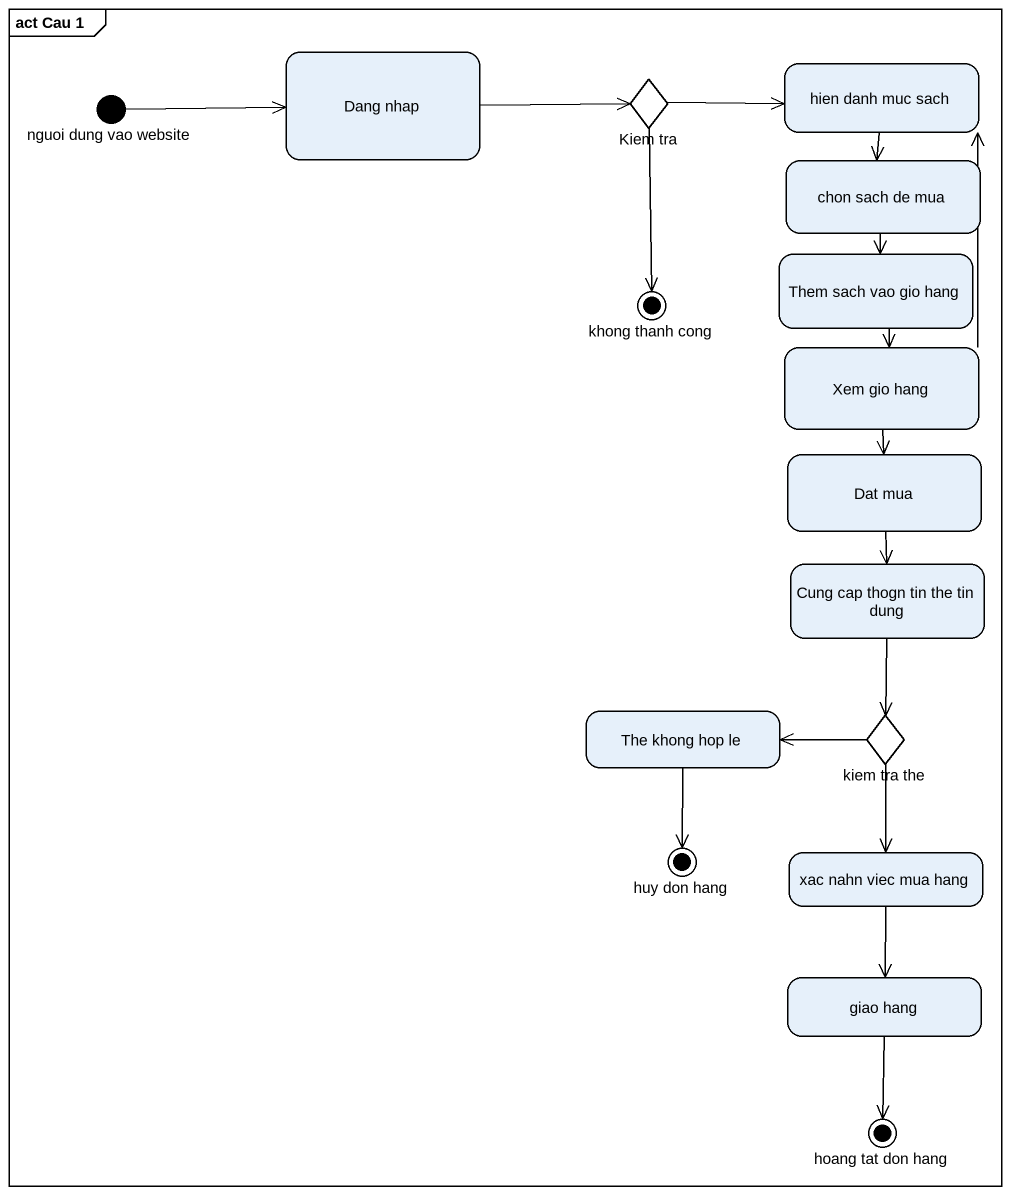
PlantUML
@startuml
mainframe act Cau 1
hide empty description
state "Dang nhap" as Dang_nhap
state "Kiem tra" as Kiem_tra <<choice>>
state "hien danh muc sach" as hien_danh_muc_sach
state "nguoi dung vao website" as nguoi_dung_vao_website <<start>>
state "chon sach de mua" as chon_sach_de_mua
state "Them sach vao gio hang" as Them_sach_vao_gio_hang
state "khong thanh cong" as khong_thanh_cong <<end>>
state "Xem gio hang" as Xem_gio_hang
state "Dat mua" as Dat_mua
state "Cung cap thogn tin the tin dung" as Cung_cap_thogn_tin_the_tin
state "The khong hop le" as The_khong_hop_le
state "kiem tra the" as kiem_tra_the <<choice>>
state "huy don hang" as huy_don_hang <<end>>
state "xac nahn viec mua hang" as xac_nahn_viec_mua_hang
state "giao hang" as giao_hang
state "hoang tat don hang" as hoang_tat_don_hang <<end>>
Dang_nhap -right-> Kiem_tra
Kiem_tra -right-> hien_danh_muc_sach
Kiem_tra --> khong_thanh_cong
hien_danh_muc_sach --> chon_sach_de_mua
nguoi_dung_vao_website -right-> Dang_nhap
chon_sach_de_mua --> Them_sach_vao_gio_hang
Them_sach_vao_gio_hang --> Xem_gio_hang
Xem_gio_hang -up-> hien_danh_muc_sach
Xem_gio_hang --> Dat_mua
Dat_mua --> Cung_cap_thogn_tin_the_tin
Cung_cap_thogn_tin_the_tin --> kiem_tra_the
The_khong_hop_le --> huy_don_hang
kiem_tra_the -left-> The_khong_hop_le
kiem_tra_the --> xac_nahn_viec_mua_hang
xac_nahn_viec_mua_hang --> giao_hang
giao_hang --> hoang_tat_don_hang
@enduml
